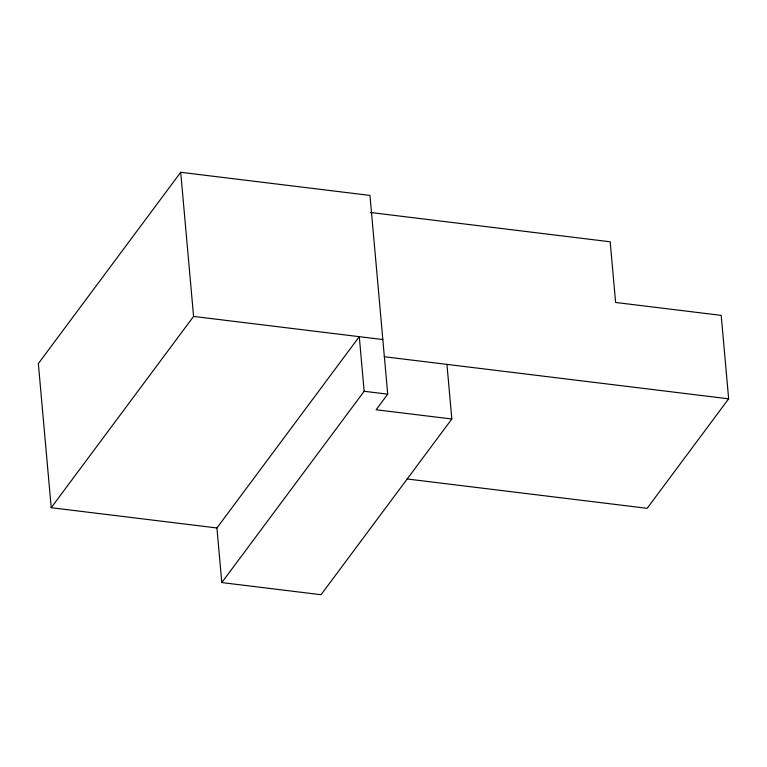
<?xml version="1.0" encoding="UTF-8"?>
<svg xmlns="http://www.w3.org/2000/svg" width="767" height="767" viewBox="0 0 767 767"><rect width="100%" height="100%" fill="white"/><g stroke="black" fill="none" stroke-linecap="round" stroke-linejoin="round"><path stroke-width="1.15" d="M451.821 419.003L376.118 409.751L387.709 394.161L369.972 195.422L180.705 172.287L38.35 363.577L51.216 507.706L216.917 527.964L359.282 336.675L364.152 391.285L221.797 582.575L321.057 594.713L451.821 419.003L446.95 364.383M51.216 507.706L193.572 316.416L180.705 172.287M370.25 212.459L610.187 241.787L615.604 302.466L721.201 315.371L728.65 398.821L647.156 508.32L407.056 478.972M193.572 316.416L382.838 339.551M384.248 356.722L728.65 398.821M364.152 391.285L387.709 394.161M216.917 527.964L221.797 582.575"/></g></svg>
